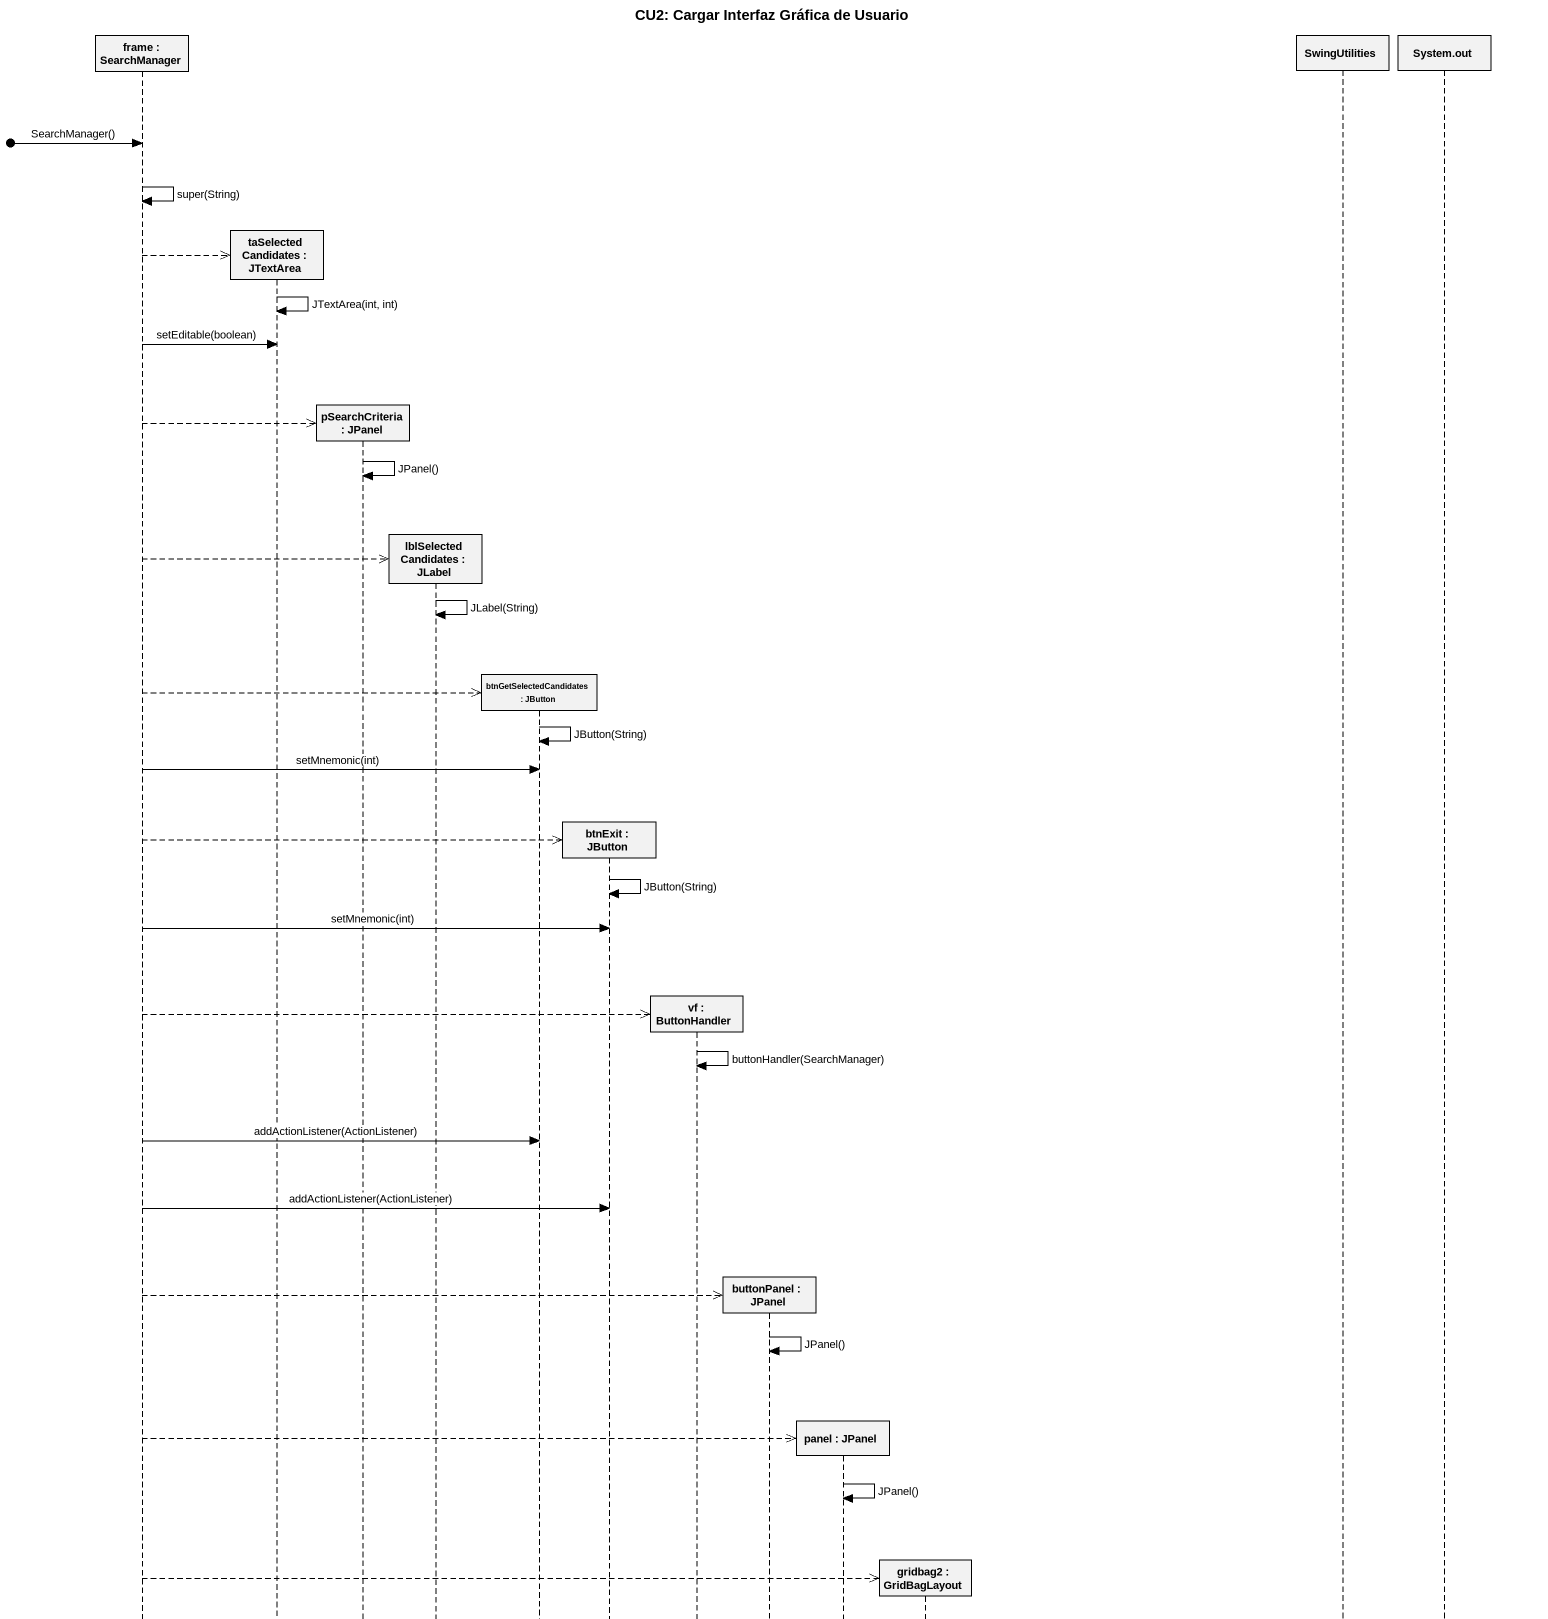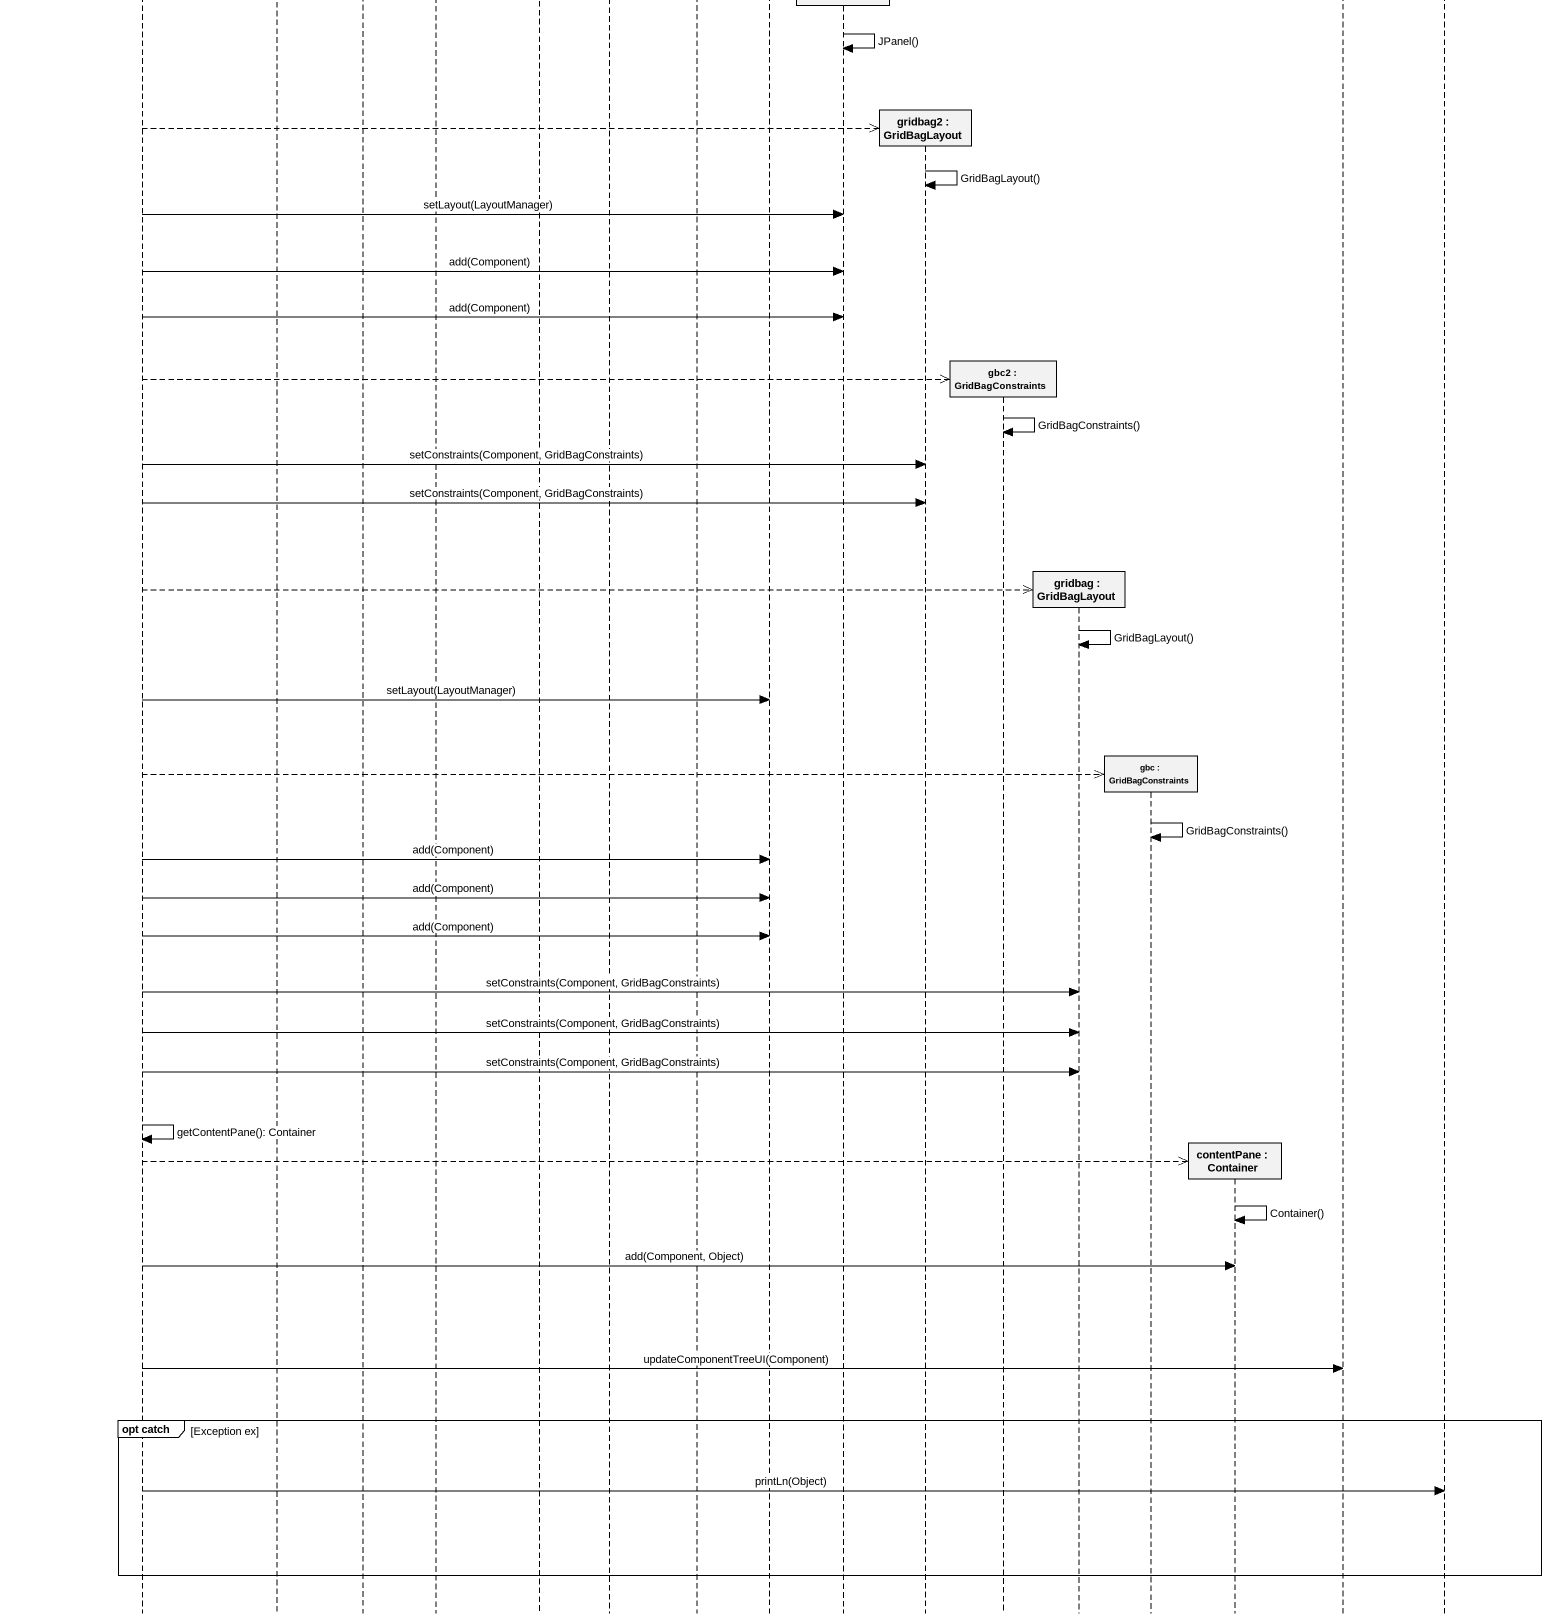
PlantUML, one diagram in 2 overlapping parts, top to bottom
@startuml
title CU2: Cargar Interfaz Gráfica de Usuario
hide footbox
participant "frame : SearchManager" as frame_
participant "taSelectedCandidates : JTextArea" as taSelectedCandidates
participant "pSearchCriteria : JPanel" as pSearchCriteria
participant "lblSelectedCandidates : JLabel" as lblSelectedCandidates
participant "btnGetSelectedCandidates : JButton" as btnGetSelectedCandidates
participant "btnExit : JButton" as btnExit
participant "vf : ButtonHandler" as vf
participant "buttonPanel : JPanel" as buttonPanel
participant "panel : JPanel" as panel
participant "gridbag2 : GridBagLayout" as gridbag2
participant "gbc2 : GridBagConstraints" as gbc2
participant "gridbag : GridBagLayout" as gridbag
participant "gbc : GridBagConstraints" as gbc
participant "contentPane : Container" as contentPane
participant SwingUtilities
participant "System.out" as System_out

[o-> frame_ : SearchManager()
frame_ -> frame_ : super(String)
frame_ -->> taSelectedCandidates **
taSelectedCandidates -> taSelectedCandidates : JTextArea(int, int)
frame_ -> taSelectedCandidates : setEditable(boolean)
frame_ -->> pSearchCriteria **
pSearchCriteria -> pSearchCriteria : JPanel()
frame_ -->> lblSelectedCandidates **
lblSelectedCandidates -> lblSelectedCandidates : JLabel(String)
frame_ -->> btnGetSelectedCandidates **
btnGetSelectedCandidates -> btnGetSelectedCandidates : JButton(String)
frame_ -> btnGetSelectedCandidates : setMnemonic(int)
frame_ -->> btnExit **
btnExit -> btnExit : JButton(String)
frame_ -> btnExit : setMnemonic(int)
frame_ -->> vf **
vf -> vf : buttonHandler(SearchManager)
frame_ -> btnGetSelectedCandidates : addActionListener(ActionListener)
frame_ -> btnExit : addActionListener(ActionListener)
frame_ -->> buttonPanel **
buttonPanel -> buttonPanel : JPanel()
frame_ -->> panel **
panel -> panel : JPanel()
frame_ -->> gridbag2 **
gridbag2 -> gridbag2 : GridBagLayout()
frame_ -> panel : setLayout(LayoutManager)
frame_ -> panel : add(Component)
frame_ -> panel : add(Component)
frame_ -->> gbc2 **
gbc2 -> gbc2 : GridBagConstraints()
frame_ -> gridbag2 : setConstraints(Component, GridBagConstraints)
frame_ -> gridbag2 : setConstraints(Component, GridBagConstraints)
frame_ -->> gridbag **
gridbag -> gridbag : GridBagLayout()
frame_ -> buttonPanel : setLayout(LayoutManager)
frame_ -->> gbc **
gbc -> gbc : GridBagConstraints()
frame_ -> buttonPanel : add(Component)
frame_ -> buttonPanel : add(Component)
frame_ -> buttonPanel : add(Component)
frame_ -> gridbag : setConstraints(Component, GridBagConstraints)
frame_ -> gridbag : setConstraints(Component, GridBagConstraints)
frame_ -> gridbag : setConstraints(Component, GridBagConstraints)
frame_ -> frame_ : getContentPane(): Container
frame_ -->> contentPane **
contentPane -> contentPane : Container()
frame_ -> contentPane : add(Component, Object)
frame_ -> SwingUtilities : updateComponentTreeUI(Component)
group opt catch [Exception ex]
  frame_ -> System_out : printLn(Object)
end
@enduml
